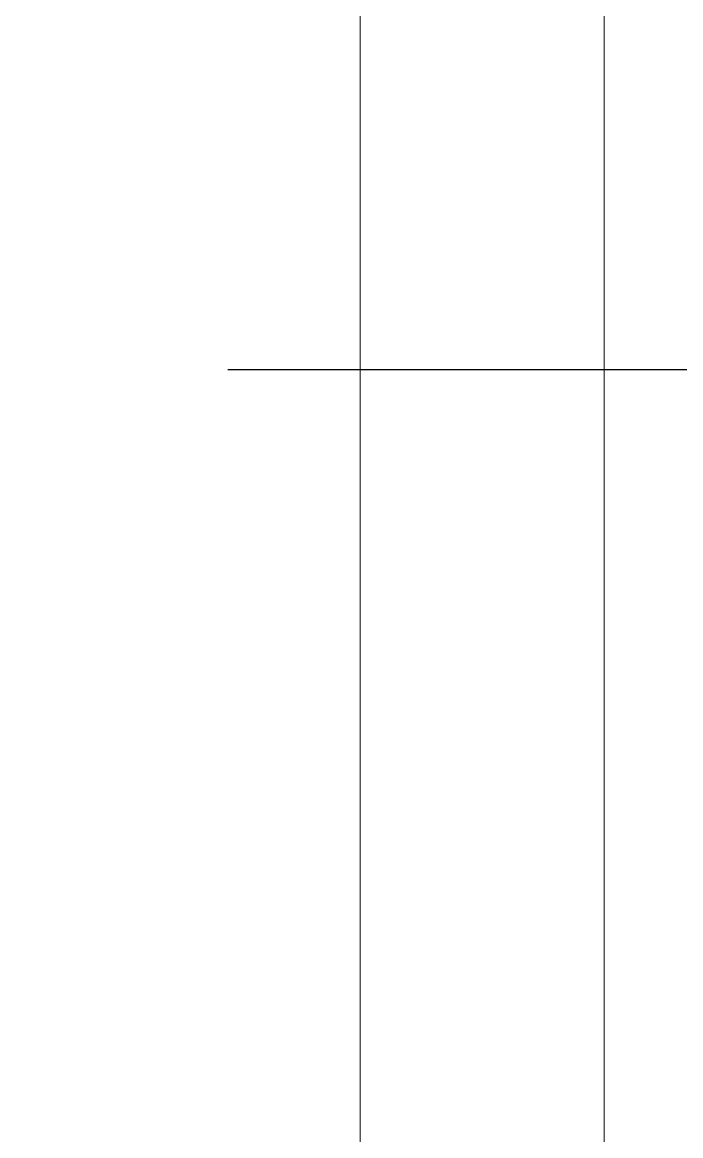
# Model space of a CAD drawing. Header units: inches. Extents: x 3778 to 56227, y -16914 to 35091.
# Drawn here: x 42098.88 to 42123.43, y -12687.54 to -12645.99 of the extents above; entities that cross this region are included whole.
import ezdxf

# ---------------------------------------------------------------- set-up
doc = ezdxf.new("R2010")
doc.units = ezdxf.units.IN
doc.header["$LTSCALE"] = 100
doc.header["$MEASUREMENT"] = 0
doc.linetypes.add('DH-HID2', pattern=[1.2, 0.8, -0.4])
doc.layers.add('2-con', color=2, linetype='Continuous')
doc.layers.add('FU-FURM', color=251, linetype='DH-HID2')
doc.layers.add('mark-B', color=2, linetype='Continuous', lineweight=20)

# ---------------------------------------------------------------- blocks, each defined once
blk = doc.blocks.new('cjscjdeh')
at = {"layer": 'FU-FURM', "color": 8}
blk.add_line((149349.517, 68184.885), (151549.517, 68184.885), dxfattribs=at)
blk = doc.blocks.new('무풍1WAY 대형')
at = {"layer": 'mark-B'}
for points, knots in [([(572.565, -367.139), (574.049, -369.62), (577.024, -374.59), (581.484, -382.057), (585.953, -389.549), (590.429, -397.064), (594.256, -403.499), (597.2, -408.454), (598.983, -411.453), (600.87, -414.616), (602.41, -417.171), (603.866, -419.595), (604.839, -421.214), (605.834, -422.869), (606.85, -424.56), (607.655, -425.899), (608.44, -427.204), (609.459, -428.899), (610.544, -430.703), (611.565, -432.399), (612.402, -433.789), (613.131, -435.001), (614.275, -436.901), (616.913, -441.28), (621.157, -448.32), (624.792, -454.346), (626.609, -457.36)], [0, 0, 0, 0, 0.082173, 0.164629, 0.247365, 0.330382, 0.413678, 0.460685, 0.494678, 0.513157, 0.565744, 0.579792, 0.593839, 0.619662, 0.634913, 0.650164, 0.664277, 0.678389, 0.706654, 0.724414, 0.734957, 0.753014, 0.764846, 0.798371, 0.899185, 1, 1, 1, 1]), ([(572.565, -367.42), (572.565, -374.957), (572.565, -390.011), (572.565, -405.022), (572.565, -420.012), (572.565, -427.497), (572.565, -442.444), (572.565, -449.907), (572.565, -457.36)], [0, 0, 0, 0, 0.25, 0.5, 0.5, 0.75, 0.75, 1, 1, 1, 1]), ([(563.471, -457.36), (563.471, -444.49), (563.471, -431.587), (563.471, -405.714), (563.471, -392.745), (563.471, -379.742)], [0, 0, 0, 0, 0.5, 0.5, 1, 1, 1, 1])]:
    blk.add_open_spline(points, degree=3, knots=knots, dxfattribs=at)
blk = doc.blocks.new('dpdjzjs')
at = {"layer": 'mark-B', "rotation": 180}
blk.add_blockref('무풍1WAY 대형', (178654.915, 88751.491), dxfattribs=at)

msp = doc.modelspace()

# ---------------------------------------------------------------- block references
msp.add_blockref('cjscjdeh', (-107842.967, -80843.836))
at = {"layer": '2-con'}
msp.add_blockref('dpdjzjs', (-135970.865, -101830.442), dxfattribs=at)

doc.saveas('drawing.dxf')
